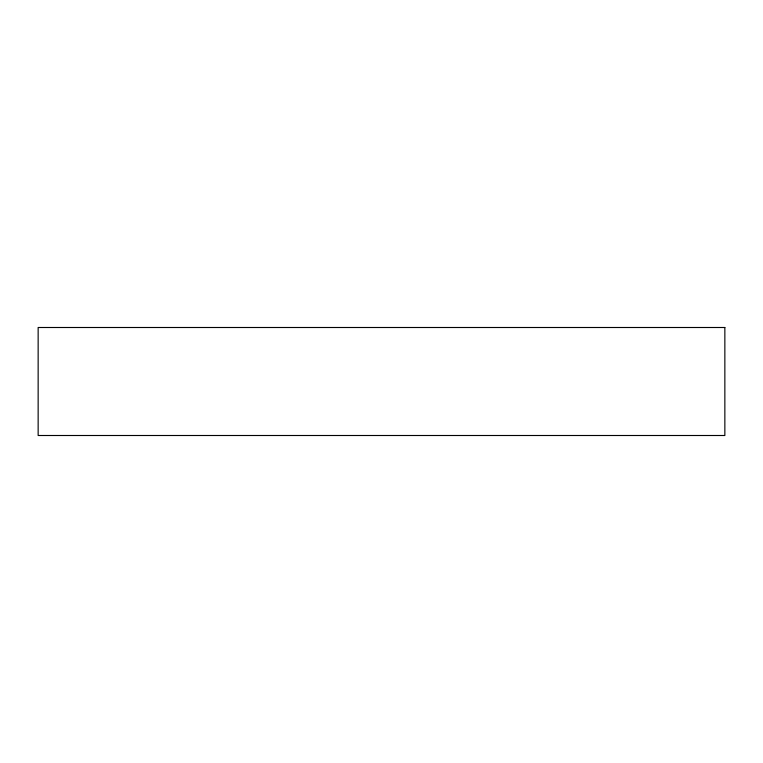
<?xml version="1.0" encoding="UTF-8"?>
<svg xmlns="http://www.w3.org/2000/svg" width="763" height="763" viewBox="0 0 763 763"><rect width="100%" height="100%" fill="white"/><g stroke="black" fill="none" stroke-linecap="round" stroke-linejoin="round"><path stroke-width="1.14" d="M724.85 327.499L38.15 327.499L38.15 435.501L724.85 435.501L724.85 327.499"/></g></svg>
